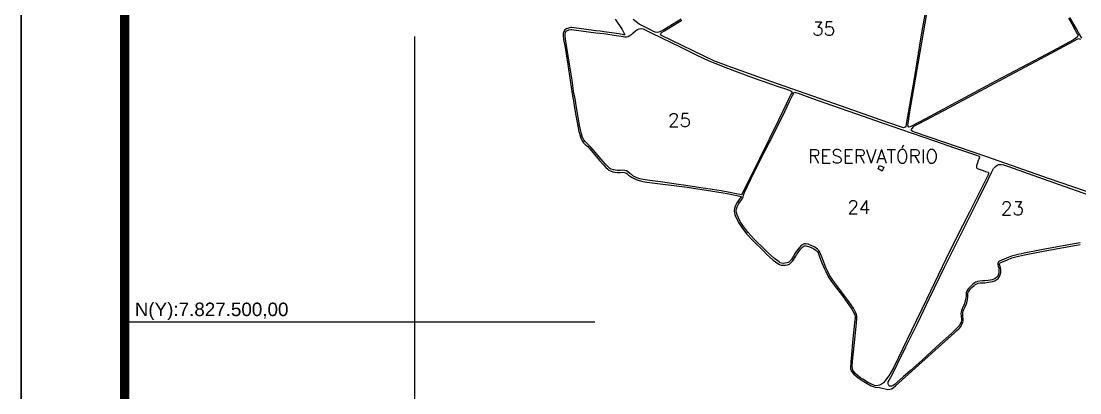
# Model space of a CAD drawing. Header units: millimetres. Extents: x 737971 to 745321, y 7825404 to 7835799.
# Drawn here: x 737971 to 741548, y 7827261 to 7828516 of the extents above; entities that cross this region are included whole.
import ezdxf
from ezdxf.enums import TextEntityAlignment as Align

# ---------------------------------------------------------------- set-up
doc = ezdxf.new("R2010")
doc.units = ezdxf.units.MM
doc.linetypes.add('LIN0', pattern=[0])
for name, color, linetype in [('01140001341', 1, 'Continuous'), ('01140001341023', 5, 'Continuous'), ('01140001341024', 5, 'Continuous'), ('01140001341025', 5, 'Continuous'), ('01140001341026', 5, 'Continuous'), ('01140001341027', 5, 'Continuous'), ('01140001341035', 5, 'Continuous'), ('01140001341036', 5, 'Continuous'), ('MALHA', 8, 'Continuous'), ('MARGEM', 5, 'Continuous'), ('MATO', 3, 'Continuous'), ('RESERVATÓRIO', 7, 'Continuous'), ('TEXTO', 7, 'Continuous')]:
    doc.layers.add(name, color=color, linetype=linetype)
doc.styles.add('Simplex', font='simplex.shx')
doc.styles.get("Standard").update_dxf_attribs({"font": 'arial.ttf'})

msp = doc.modelspace()

# ---------------------------------------------------------------- linework, layer by layer
at = {"layer": '01140001341'}
msp.add_lwpolyline([(739977.5, 7828521.8), (740001.8, 7828487.7), (740010.5, 7828469.5), (740005.7, 7828469.9), (739991.3, 7828472.5), (739982, 7828474.2), (739940.2, 7828480), (739927.1, 7828481.5), (739912.8, 7828483.1), (739888.8, 7828486.6), (739839, 7828493), (739831.2, 7828494.1), (739826.6, 7828493.8), (739819.6, 7828492.2), (739813.6, 7828489.8), (739807.9, 7828486.4), (739804.1, 7828480.3), (739802.3, 7828473.9), (739802.2, 7828468.3), (739803.7, 7828454.2), (739808.4, 7828426.1), (739817.5, 7828369.2), (739825.5, 7828315.2), (739832.2, 7828270), (739834.7, 7828257.4), (739837.1, 7828246.9), (739838.3, 7828236.5), (739844.9, 7828196.5), (739851.1, 7828161.5), (739855.2, 7828142.6), (739858.1, 7828132.7), (739861.8, 7828120.7), (739865.9, 7828111.7), (739871, 7828104.8), (739876.8, 7828099.5), (739884.9, 7828092.6), (739892.1, 7828084.9), (739925.1, 7828045.6), (739939.2, 7828029.6), (739946.3, 7828021.9), (739953.5, 7828015.4), (739956.5, 7828012.7), (739962.2, 7828009.8), (739970, 7828007.2), (739976.9, 7828005.7), (739984.8, 7828004.5), (739995, 7828004.9), (740003.5, 7828005.4), (740009.3, 7828005), (740013.5, 7828003.8), (740017.1, 7828001.7), (740023, 7827996), (740029.9, 7827990.9), (740034.7, 7827987.6), (740048.5, 7827980.9), (740059.4, 7827977.1), (740071, 7827974.6), (740085.3, 7827972.4), (740220.7, 7827954.5), (740308.3, 7827942), (740356.2, 7827933.3), (740404.2, 7827923.6), (740402.7, 7827920.5), (740399.1, 7827916.8), (740390.1, 7827903), (740383.5, 7827890.6), (740381.1, 7827882.7), (740380.3, 7827874.6), (740380.9, 7827867.7), (740383.4, 7827859.6), (740394.5, 7827836.2), (740406.3, 7827818.5), (740422.1, 7827797.8), (740442.7, 7827774.6), (740480.1, 7827738.8), (740489.3, 7827729.3), (740512, 7827708.8), (740527.8, 7827697.2), (740532.6, 7827693.7), (740538.5, 7827692), (740545.7, 7827691.2), (740551.8, 7827691.7), (740560.5, 7827693.2), (740566.6, 7827695.3), (740572.9, 7827700.2), (740578.1, 7827706.3), (740587.8, 7827722), (740590.9, 7827727), (740597.9, 7827738.1), (740603.8, 7827745.5), (740612.2, 7827753.9), (740615.3, 7827756.2), (740617.7, 7827757.4), (740620, 7827757.6), (740622.3, 7827757.4), (740627.4, 7827755.8), (740637.6, 7827752.1), (740649.5, 7827747.1), (740657.4, 7827741), (740660.7, 7827737.6), (740663.6, 7827732.9), (740668.7, 7827720), (740676.5, 7827699.5), (740683.6, 7827681.7), (740689.2, 7827669.9), (740696.6, 7827655.1), (740700.9, 7827647.6), (740707.9, 7827637.7), (740721.2, 7827619.4), (740742, 7827592.6), (740761.9, 7827565.7), (740777.2, 7827542.8), (740784.3, 7827530.3), (740787.3, 7827523), (740788.3, 7827518.3), (740788.2, 7827512.2), (740786.4, 7827496.9), (740780.2, 7827431.6), (740776.7, 7827388.5), (740774.3, 7827366.7), (740773.4, 7827341.9), (740776.8, 7827332.9), (740783.9, 7827324), (740797.2, 7827312.1), (740812.5, 7827301.7), (740829.1, 7827291.7), (740842.6, 7827284.7), (740856.5, 7827280), (740870.5, 7827278), (740898.8, 7827271.7), (740912.5, 7827273.7), (740924.9, 7827284), (741124.4, 7827463.4), (741132.7, 7827470.6), (741139, 7827476.6), (741143.1, 7827481.3), (741146.5, 7827485.7), (741150.7, 7827494.2), (741152.5, 7827498.5), (741153.8, 7827504.6), (741153.9, 7827509.8), (741152.7, 7827520), (741152, 7827528), (741152.4, 7827531.9), (741153.3, 7827536.7), (741155.5, 7827541.7), (741162, 7827553.7), (741165.5, 7827564.1), (741167.8, 7827575.9), (741169.6, 7827585.8), (741169.5, 7827592.8), (741169.9, 7827596.8), (741171.6, 7827601.5), (741175.8, 7827607.9), (741178.7, 7827611.7), (741183.2, 7827616.5), (741190.4, 7827622.5), (741194.7, 7827626.2), (741199.6, 7827629), (741203.6, 7827630.8), (741210.7, 7827632), (741218.7, 7827632.3), (741227.1, 7827632.5), (741239.2, 7827633.7), (741253.1, 7827636.7), (741260.1, 7827639.1), (741265.2, 7827642), (741271.4, 7827646.6), (741275.7, 7827651.4), (741279.1, 7827659.4), (741280.4, 7827666.8), (741280.6, 7827674.6), (741279.8, 7827682.3), (741277.5, 7827690.3), (741276.5, 7827694.4), (741276.6, 7827696.6), (741277, 7827698.2), (741277.2, 7827698.6), (741278.9, 7827699.9), (741302.9, 7827710), (741318.6, 7827716.5), (741340.4, 7827722.3), (741360.6, 7827726), (741436.3, 7827740.7), (741536.4, 7827758.7), (741549.5, 7827761.5)], dxfattribs=at)
at = {"layer": '01140001341023'}
msp.add_lwpolyline([(741548.5, 7827767.4), (741535.2, 7827764.6), (741435.2, 7827746.6), (741359.5, 7827731.8), (741339.1, 7827728.2), (741316.6, 7827722.2), (741300.6, 7827715.5), (741275.9, 7827705.1), (741272.5, 7827702.5), (741271.4, 7827700.5), (741270.6, 7827697.6), (741270.5, 7827693.7), (741271.7, 7827688.8), (741273.9, 7827681.2), (741274.6, 7827674.4), (741274.5, 7827667.5), (741273.3, 7827661.1), (741270.6, 7827654.6), (741267.3, 7827651.1), (741262, 7827647), (741257.6, 7827644.6), (741251.5, 7827642.5), (741238.3, 7827639.7), (741226.7, 7827638.5), (741218.5, 7827638.3), (741210, 7827638), (741201.8, 7827636.6), (741196.9, 7827634.3), (741191.2, 7827631.2), (741186.5, 7827627.1), (741179.1, 7827620.8), (741174.1, 7827615.6), (741170.9, 7827611.4), (741166.2, 7827604.2), (741164, 7827598.1), (741163.5, 7827593.1), (741163.6, 7827586.3), (741161.9, 7827577), (741159.7, 7827565.7), (741156.4, 7827556.1), (741150.1, 7827544.3), (741147.6, 7827538.5), (741146.4, 7827532.8), (741145.9, 7827528), (741146.7, 7827519.3), (741147.9, 7827509.5), (741147.8, 7827505.3), (741146.7, 7827500.3), (741145.3, 7827496.6), (741141.4, 7827488.9), (741138.5, 7827485.1), (741134.7, 7827480.8), (741128.6, 7827475), (741114.2, 7827461.4), (741076.1, 7827427.5), (741015.9, 7827372.2), (740975.2, 7827336.1), (740951.1, 7827314.5), (740930, 7827295), (740924, 7827289.6), (740917.1, 7827285.2), (740911.1, 7827283), (740906.8, 7827282.9), (740904.5, 7827283.5), (740902.8, 7827285.1), (740900.9, 7827288), (740899.9, 7827292.2), (740900.7, 7827297.9), (740903.7, 7827303.6), (740909.7, 7827313.6), (740923.6, 7827341.5), (740932.9, 7827360.9), (740959.7, 7827415.6), (740998.8, 7827494.3), (741040.3, 7827580.2), (741090.2, 7827684.8), (741148.8, 7827802.2), (741204.3, 7827912), (741239.5, 7827982.8), (741250.8, 7828007), (741256.4, 7828017.6), (741262.9, 7828025), (741268.1, 7828028.9), (741273.5, 7828031.2), (741281.7, 7828031.9), (741290.1, 7828030.8), (741306.9, 7828024.7), (741475, 7827965.3), (741577.4, 7827929.4)], dxfattribs=at)
at = {"layer": '01140001341024'}
msp.add_lwpolyline([(740578.4, 7828267.1), (740581, 7828272.3), (740582.7, 7828275), (740584.7, 7828275.9), (740587.5, 7828275.1), (740596.4, 7828272.1), (740644.9, 7828254.5), (740708.6, 7828232.2), (740793.7, 7828202.1), (740879.4, 7828172.4), (740977.5, 7828138.8), (741056.6, 7828111.8), (741124, 7828088.4), (741199.1, 7828063.3), (741204.2, 7828061), (741207.8, 7828059.6), (741208.7, 7828057.9), (741208.3, 7828055.8), (741206.2, 7828050), (741203.9, 7828045.2), (741201.8, 7828037.7), (741199.2, 7828028.1), (741198.7, 7828024.1), (741198.7, 7828022.2), (741199.6, 7828019.4), (741201, 7828018.2), (741217.4, 7828012.6), (741232.9, 7828007.3), (741237.7, 7828005.4), (741238.8, 7828004.4), (741239.1, 7828002.7), (741239.1, 7827999.9), (741236.8, 7827994.9), (741225.2, 7827971.5), (741205.7, 7827931.4), (741176.2, 7827873.2), (741126.5, 7827775.6), (741095.8, 7827714.2), (741029.6, 7827575.5), (740978.8, 7827471), (740918.2, 7827344.6), (740902.1, 7827318.2), (740891.6, 7827302.8), (740884.3, 7827294), (740878.1, 7827289.4), (740870.7, 7827286.7), (740860.3, 7827284.7), (740853.9, 7827285.2), (740843.4, 7827289.3), (740830.4, 7827296.1), (740814.1, 7827306.3), (740807, 7827310.7), (740796.3, 7827319.2), (740788, 7827327), (740784.3, 7827332), (740780.8, 7827337.6), (740779.2, 7827343.1), (740778.3, 7827350.9), (740779.4, 7827367.2), (740781.6, 7827388.6), (740786.7, 7827430.9), (740792.9, 7827496.2), (740794.7, 7827511.8), (740794.9, 7827518.9), (740793.6, 7827524.9), (740790.1, 7827533.2), (740782.7, 7827546.2), (740767.3, 7827569.4), (740747.1, 7827596.5), (740726.4, 7827623.3), (740713.2, 7827641.5), (740706.4, 7827651.1), (740702.3, 7827658.2), (740695, 7827672.8), (740689.5, 7827684.3), (740682.5, 7827701.9), (740674.7, 7827722.3), (740669.4, 7827735.8), (740665.8, 7827741.6), (740661.7, 7827745.8), (740652.8, 7827752.8), (740639.9, 7827758.1), (740629.5, 7827762), (740623.5, 7827763.9), (740620, 7827764.1), (740616, 7827763.8), (740611.9, 7827761.8), (740607.9, 7827758.8), (740599, 7827749.9), (740592.6, 7827741.9), (740585.4, 7827730.5), (740582.3, 7827725.4), (740572.8, 7827710.1), (740568.4, 7827704.9), (740563.5, 7827701.1), (740558.9, 7827699.5), (740551, 7827698.1), (740545.8, 7827697.8), (740539.7, 7827698.4), (740535.5, 7827699.7), (740531.6, 7827702.4), (740516.1, 7827713.8), (740493.8, 7827734), (740484.7, 7827743.4), (740447.4, 7827779.1), (740427.1, 7827802), (740411.6, 7827822.2), (740400.1, 7827839.4), (740389.5, 7827862), (740387.3, 7827869), (740386.8, 7827874.6), (740387.5, 7827881.5), (740389.6, 7827888.1), (740395.7, 7827899.7), (740404.2, 7827912.7), (740408.3, 7827917), (740410.1, 7827921.4), (740411.4, 7827927.5), (740414.5, 7827936.9), (740436.3, 7827981.5), (740469.1, 7828047.9), (740514.5, 7828137.1), (740550.6, 7828210.3), (740566.7, 7828244.1)], close=True, dxfattribs=at)
at = {"layer": '01140001341025'}
msp.add_lwpolyline([(740037.9, 7828475.3), (740046.7, 7828482.8), (740053.6, 7828487.9), (740059.2, 7828490.1), (740066, 7828490.7), (740072.2, 7828489.9), (740099, 7828476.4), (740134, 7828459), (740197.3, 7828428.8), (740256.4, 7828399.6), (740292, 7828382.7), (740314.6, 7828373.3), (740357.1, 7828356.5), (740389.5, 7828344.3), (740450.3, 7828321.6), (740525.1, 7828296.1), (740556.6, 7828285.8), (740571, 7828280.5), (740575.2, 7828278.3), (740576, 7828276.3), (740574.1, 7828272), (740555.8, 7828234.9), (740529.4, 7828181), (740465.1, 7828050.4), (740427.2, 7827973.2), (740404.4, 7827928.8), (740398.7, 7827929.8), (740386.8, 7827932), (740365.3, 7827936.8), (740336.5, 7827942.7), (740306.5, 7827947.4), (740267.6, 7827953.1), (740216.3, 7827960.8), (740183.8, 7827965.5), (740130.7, 7827973.4), (740086.1, 7827978.9), (740072.1, 7827981), (740061.1, 7827983.4), (740051, 7827986.9), (740038, 7827993.2), (740033.7, 7827996.2), (740027.2, 7828000.9), (740021.1, 7828006.9), (740016.1, 7828009.9), (740010.4, 7828011.4), (740003.5, 7828011.9), (739994.7, 7828011.4), (739985.1, 7828011.1), (739978.1, 7828012.1), (739971.7, 7828013.5), (739964.7, 7828015.8), (739960.2, 7828018.1), (739957.8, 7828020.2), (739950.8, 7828026.6), (739944, 7828033.9), (739930, 7828049.8), (739897, 7828089.2), (739889.3, 7828097.4), (739881.1, 7828104.3), (739875.9, 7828109.2), (739871.5, 7828115.1), (739867.8, 7828123), (739864.3, 7828134.6), (739861.5, 7828144.2), (739857.5, 7828162.8), (739851.3, 7828197.6), (739844.7, 7828237.4), (739843.5, 7828248), (739841, 7828258.7), (739838.6, 7828271.1), (739832, 7828316.1), (739823.9, 7828370.2), (739814.8, 7828427.1), (739810.2, 7828455), (739808.7, 7828468.6), (739808.8, 7828472.9), (739810.1, 7828477.7), (739812.6, 7828481.6), (739816.5, 7828484), (739821.5, 7828486), (739827.6, 7828487.3), (739831, 7828487.5), (739838.1, 7828486.6), (739887.9, 7828480.1), (739912, 7828476.7), (739926.4, 7828475.1), (739939.3, 7828473.6), (739980.9, 7828467.7), (739990.2, 7828466.1), (740004.8, 7828463.5), (740010.2, 7828463), (740016.4, 7828463), (740021.5, 7828464.2), (740026.8, 7828466.9), (740031.6, 7828470.3), (740035.1, 7828473.1)], close=True, dxfattribs=at)
at = {"layer": '01140001341026'}
msp.add_lwpolyline([(741646.1, 7827914.8), (741441.8, 7827983.9), (741233.9, 7828057), (740989.2, 7828141.3), (740983.1, 7828143.4), (740980.2, 7828145.1), (740978.4, 7828147.8), (740978.7, 7828150.3), (740980.8, 7828153.6), (740985.7, 7828158.8), (740989.6, 7828161.7), (741004.9, 7828169.6), (741107.6, 7828224.4), (741258.9, 7828304.8), (741451.5, 7828407.5), (741541.2, 7828455.9), (741543.9, 7828456.6), (741546.9, 7828456.1), (741549.6, 7828455.2)], dxfattribs=at)
at = {"layer": '01140001341027'}
msp.add_lwpolyline([(741509.4, 7828525.5), (741520.6, 7828506.1), (741531.3, 7828487.2), (741539.4, 7828472.8), (741540.6, 7828470), (741540.9, 7828467.3), (741540.1, 7828463.5), (741538.5, 7828461), (741534, 7828457.8), (741526.3, 7828453.1), (741455.8, 7828414.5), (741263.3, 7828313.2), (741026.9, 7828185.6), (740974.2, 7828158.5), (740969.9, 7828158.1), (740968.3, 7828159.2), (740967.5, 7828161.6), (740967.1, 7828165.3), (740967.5, 7828170.3), (740972.7, 7828202.8), (741003.2, 7828378.6), (741025.2, 7828508.3), (741051.1, 7828660.9)], dxfattribs=at)
at = {"layer": '01140001341035'}
msp.add_lwpolyline([(741025.4, 7828544.9), (741009.9, 7828455.6), (740989.5, 7828328.7), (740959.9, 7828161.5), (740957.3, 7828157.7), (740954.6, 7828156.1), (740951.8, 7828155.3), (740938, 7828160), (740876.5, 7828181.6), (740738.7, 7828230.2), (740503.6, 7828311.9), (740359.4, 7828364), (740311.2, 7828382.1), (740134.7, 7828466.7), (740132, 7828468.3), (740131.4, 7828470.2), (740131.6, 7828472.6), (740132.2, 7828474.1), (740133.1, 7828475.6), (740136.1, 7828478), (740144.3, 7828482.9), (740203, 7828518.9)], dxfattribs=at)
at = {"layer": '01140001341036'}
msp.add_lwpolyline([(740200.6, 7828522.7), (740141.9, 7828486.7), (740133.5, 7828481.7), (740129.5, 7828480.1), (740125.1, 7828478.5), (740119.9, 7828477.8), (740112.8, 7828478.6), (740105, 7828482.3), (740097.1, 7828485.8), (740072.7, 7828498.5), (740059, 7828506), (740038.2, 7828521.7)], dxfattribs=at)
at = {"layer": 'MALHA', "color": 8}
for points in [[(739300, 7828463.5), (739300, 7826574.1)], [(738320.7, 7827500), (739909.1, 7827500)]]:
    msp.add_lwpolyline(points, dxfattribs=at)
at = {"layer": 'MARGEM', "color": 174, "linetype": 'LIN0'}
msp.add_line((737970.7, 7825403.7), (737970.7, 7835798.7), dxfattribs=at)
at = {"layer": 'MARGEM', "color": 174, "linetype": 'LIN0', "flags": 128}
msp.add_lwpolyline([(745320.7, 7825403.7), (745320.7, 7835798.7), (737970.7, 7835798.7), (737970.7, 7825403.7)], close=True, dxfattribs=at)
at = {"layer": 'MARGEM', "color": 174, "linetype": 'LIN0', "const_width": 31.8, "flags": 128}
msp.add_lwpolyline([(744970.7, 7826574.1), (744970.7, 7835448.7), (738320.7, 7835448.7), (738320.7, 7826574.1)], close=True, dxfattribs=at)
at = {"layer": 'MATO'}
msp.add_lwpolyline([(741554.7, 7828458.2), (741544.3, 7828475.3), (741536.1, 7828489.9), (741525.4, 7828508.8), (741514.1, 7828528.3)], dxfattribs=at)
at = {"layer": 'RESERVATÓRIO'}
msp.add_lwpolyline([(740871.1, 7828028.3), (740885.8, 7828022.2), (740879.5, 7828008.8), (740866.1, 7828016.5)], close=True, dxfattribs=at)

# ---------------------------------------------------------------- texts
at = {"layer": 'MALHA'}
msp.add_text('N(Y):7.827.500,00', height=45.5, dxfattribs=at).set_placement((738354.4, 7827506), align=Align.BOTTOM_LEFT)
at = {"layer": 'TEXTO', "linetype": 'Continuous', "style": 'Simplex'}
for s, p in [('35', (740682.3, 7828490.1)), ('25', (740195.1, 7828181.3)), ('24', (740801.4, 7827887.5)), ('23', (741320, 7827883.5))]:
    msp.add_text(s, height=45.5, dxfattribs=at).set_placement(p, align=Align.MIDDLE_CENTER)
msp.add_text('RESERVATÓRIO', height=45.5, dxfattribs=at).set_placement((740630.1, 7828059.2), align=Align.MIDDLE_LEFT)

doc.saveas('drawing.dxf')
